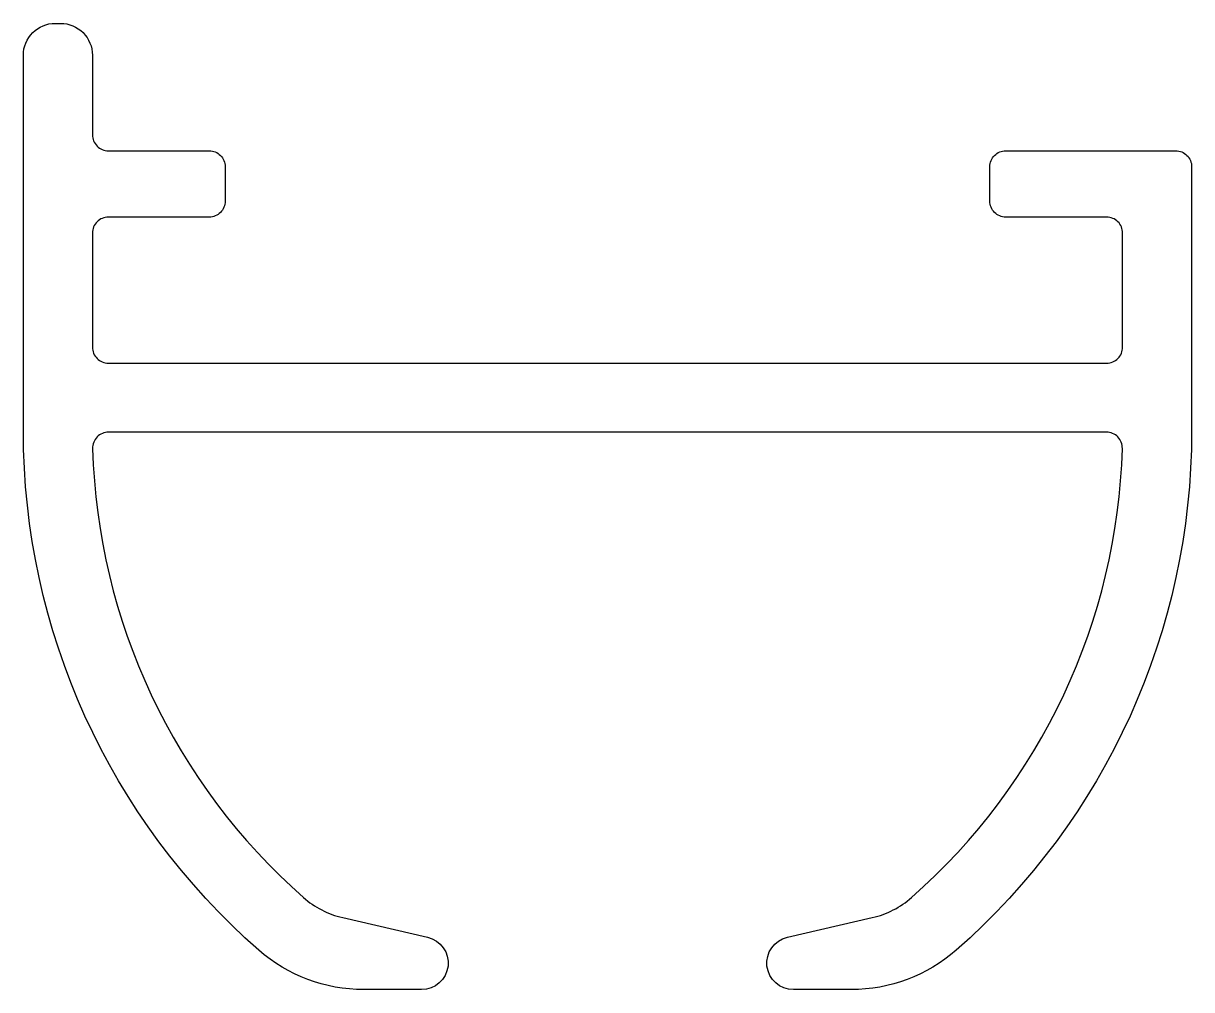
# Model space of a CAD drawing. Header units: millimetres. Extents: x 1943.4 to 1965.4, y 1823.5 to 1841.7.
import ezdxf

# ---------------------------------------------------------------- set-up
doc = ezdxf.new("R2010")
doc.units = ezdxf.units.MM

msp = doc.modelspace()

# ---------------------------------------------------------------- linework, layer by layer
msp.add_lwpolyline([(1957.919, 1823.465, -0.892534), (1957.806, 1824.452), (1959.405, 1824.821, 0.124256), (1960.146, 1825.201, 0.208231), (1964.114, 1833.656, 0.422505), (1963.814, 1833.965), (1945.023, 1833.965, 0.422505), (1944.723, 1833.656, 0.208231), (1948.692, 1825.201, 0.124256), (1949.432, 1824.821), (1951.031, 1824.452, -0.892534), (1950.919, 1823.465), (1949.829, 1823.465, -0.181826), (1947.852, 1824.208, -0.216112), (1943.419, 1833.986), (1943.419, 1841.065, -0.414214), (1944.019, 1841.665), (1944.119, 1841.665, -0.414214), (1944.719, 1841.065), (1944.719, 1839.565, 0.414214), (1945.019, 1839.265), (1946.919, 1839.265, -0.414214), (1947.219, 1838.965), (1947.219, 1838.315, -0.414214), (1946.919, 1838.015), (1945.019, 1838.015, 0.414214), (1944.719, 1837.715), (1944.719, 1835.565, 0.414214), (1945.019, 1835.265), (1963.819, 1835.265, 0.414214), (1964.119, 1835.565), (1964.119, 1837.715, 0.414214), (1963.819, 1838.015), (1961.919, 1838.015, -0.414214), (1961.619, 1838.315), (1961.619, 1838.965, -0.414214), (1961.919, 1839.265), (1965.119, 1839.265, -0.414214), (1965.419, 1838.965), (1965.419, 1833.986, -0.216112), (1960.985, 1824.208, -0.181826), (1959.008, 1823.465)], format="xyb", close=True)

doc.saveas('drawing.dxf')
